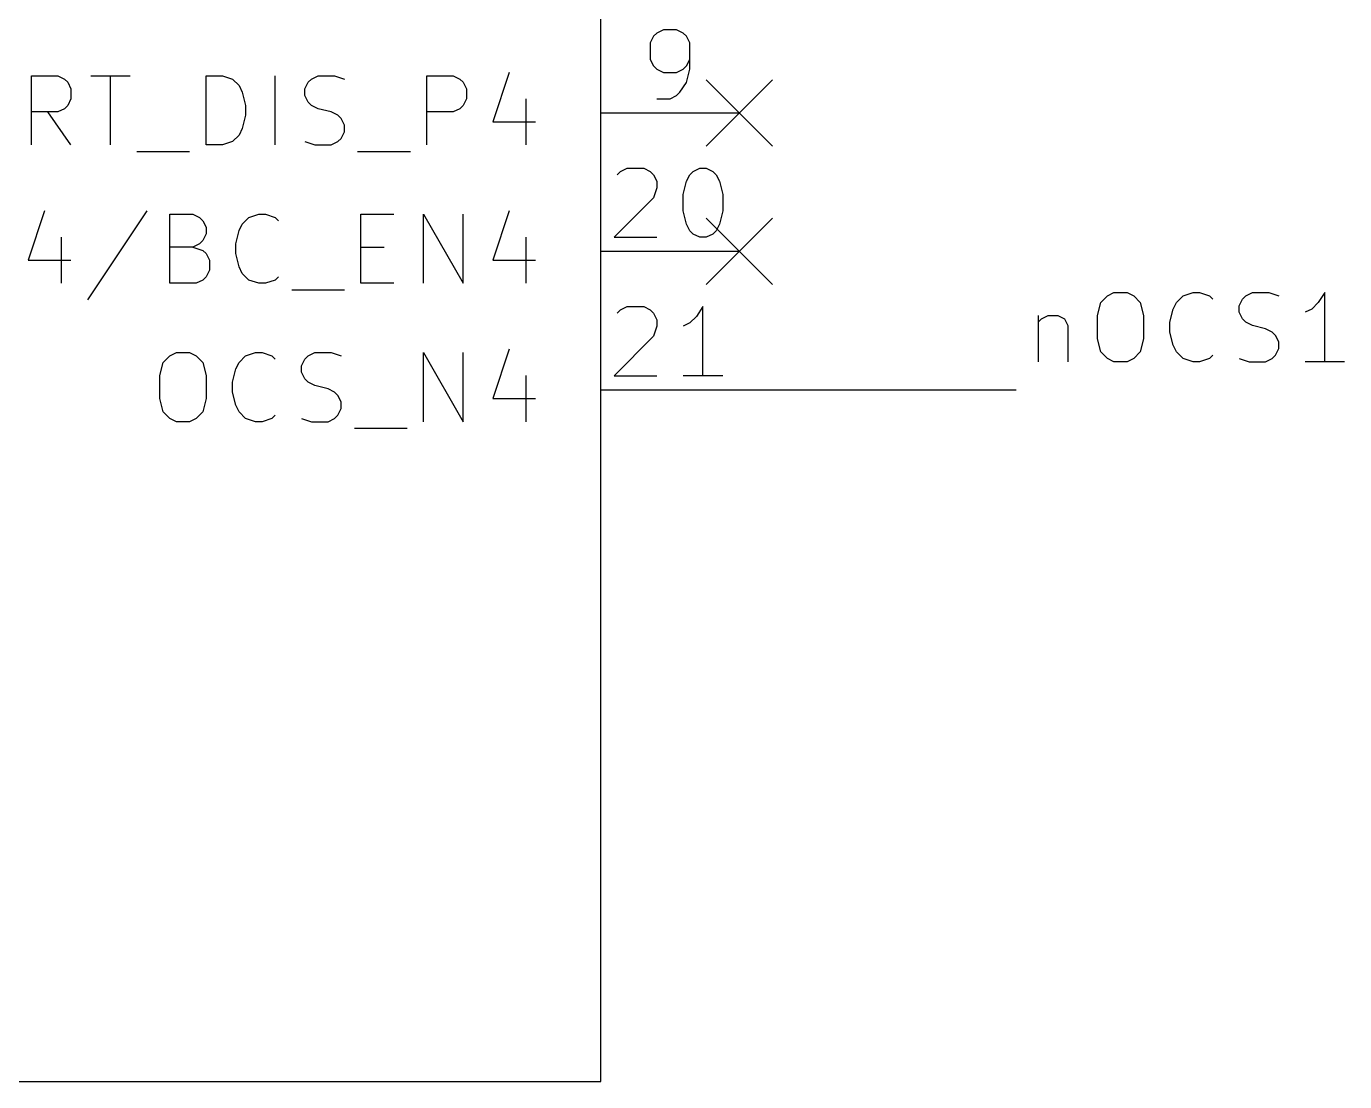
# Model space of a CAD drawing. Header units: millimetres. Extents: x 10 to 287, y -200 to -10.
# Drawn here: x 200.28 to 224.47, y -143.51 to -124.14 of the extents above; entities that cross this region are included whole.
import ezdxf

# ---------------------------------------------------------------- set-up
doc = ezdxf.new("R2010")
doc.units = ezdxf.units.MM
for name, color, linetype in [('BLUE', 174, 'CONTINUOUS'), ('GREENSIXTYFIVE', 129, 'CONTINUOUS'), ('LIGHTGREEN', 92, 'CONTINUOUS'), ('LIGHTRED', 12, 'CONTINUOUS'), ('RED', 14, 'CONTINUOUS'), ('REDSIX', 19, 'CONTINUOUS'), ('WHITE', 250, 'CONTINUOUS')]:
    doc.layers.add(name, color=color, linetype=linetype)

msp = doc.modelspace()

# ---------------------------------------------------------------- linework, layer by layer
at = {"layer": 'BLUE', "linetype": 'CONTINUOUS'}
for p, q in [((212.7504, -125.1204), (213.9696, -126.3396)), ((213.9696, -125.1204), (212.7504, -126.3396)), ((212.7504, -127.6604), (213.9696, -128.8796)), ((213.9696, -127.6604), (212.7504, -128.8796))]:
    msp.add_line(p, q, dxfattribs=at)
at = {"layer": 'GREENSIXTYFIVE', "linetype": 'CONTINUOUS'}
for p, q in [((200.3697, -126.3175), (200.3697, -125.0475)), ((200.3697, -125.0475), (200.8535, -125.0475)), ((200.3697, -126.3175), (200.3697, -125.0475)), ((200.3697, -125.0475), (200.8535, -125.0475)), ((200.8535, -125.0475), (200.9745, -125.108)), ((200.8535, -125.0475), (200.9745, -125.108)), ((201.4583, -125.0475), (202.184, -125.0475)), ((201.4583, -125.0475), (202.184, -125.0475)), ((201.8212, -126.3175), (201.8212, -125.0475)), ((201.8212, -126.3175), (201.8212, -125.0475)), ((203.5749, -126.3175), (203.5749, -125.0475)), ((203.5749, -125.0475), (203.8773, -125.0475)), ((203.5749, -126.3175), (203.5749, -125.0475)), ((203.5749, -125.0475), (203.8773, -125.0475)), ((203.8773, -125.0475), (204.0587, -125.108)), ((203.8773, -125.0475), (204.0587, -125.108)), ((204.8449, -126.3175), (204.8449, -125.0475)), ((204.8449, -126.3175), (204.8449, -125.0475)), ((205.5102, -125.108), (205.6312, -125.0475)), ((205.5102, -125.108), (205.6312, -125.0475)), ((205.6312, -125.0475), (205.9335, -125.0475)), ((205.6312, -125.0475), (205.9335, -125.0475)), ((205.9335, -125.0475), (206.115, -125.108)), ((205.9335, -125.0475), (206.115, -125.108)), ((207.6268, -126.3175), (207.6268, -125.0475)), ((207.6268, -125.0475), (208.1106, -125.0475)), ((207.6268, -126.3175), (207.6268, -125.0475)), ((207.6268, -125.0475), (208.1106, -125.0475)), ((208.1106, -125.0475), (208.2316, -125.108)), ((208.1106, -125.0475), (208.2316, -125.108)), ((209.1387, -124.9871), (208.8364, -125.8942)), ((209.1387, -124.9871), (208.8364, -125.8942)), ((200.9745, -125.108), (201.035, -125.1685)), ((200.9745, -125.108), (201.035, -125.1685)), ((201.035, -125.1685), (201.0954, -125.2894)), ((201.035, -125.1685), (201.0954, -125.2894)), ((201.0954, -125.2894), (201.0954, -125.4709)), ((201.0954, -125.2894), (201.0954, -125.4709)), ((204.0587, -125.108), (204.1797, -125.229)), ((204.0587, -125.108), (204.1797, -125.229)), ((204.1797, -125.229), (204.2402, -125.3499)), ((204.1797, -125.229), (204.2402, -125.3499)), ((205.3893, -125.2894), (205.4497, -125.1685)), ((205.3893, -125.2894), (205.4497, -125.1685)), ((205.3893, -125.4104), (205.3893, -125.2894)), ((205.3893, -125.4104), (205.3893, -125.2894)), ((205.4497, -125.1685), (205.5102, -125.108)), ((205.4497, -125.1685), (205.5102, -125.108)), ((208.2316, -125.108), (208.2921, -125.1685)), ((208.2316, -125.108), (208.2921, -125.1685)), ((208.2921, -125.1685), (208.3525, -125.2894)), ((208.2921, -125.1685), (208.3525, -125.2894)), ((208.3525, -125.2894), (208.3525, -125.4709)), ((208.3525, -125.2894), (208.3525, -125.4709)), ((201.0954, -125.4709), (201.035, -125.5918)), ((201.0954, -125.4709), (201.035, -125.5918)), ((204.2402, -125.3499), (204.3006, -125.5918)), ((204.2402, -125.3499), (204.3006, -125.5918)), ((205.4497, -125.5313), (205.3893, -125.4104)), ((205.4497, -125.5313), (205.3893, -125.4104)), ((205.5102, -125.5918), (205.4497, -125.5313)), ((205.5102, -125.5918), (205.4497, -125.5313)), ((208.3525, -125.4709), (208.2921, -125.5918)), ((208.3525, -125.4709), (208.2921, -125.5918)), ((209.4411, -125.4709), (209.4411, -126.3175)), ((209.4411, -125.4709), (209.4411, -126.3175)), ((200.8535, -125.7128), (200.3697, -125.7128)), ((200.8535, -125.7128), (200.3697, -125.7128)), ((201.0954, -126.3175), (200.6721, -125.7128)), ((201.0954, -126.3175), (200.6721, -125.7128)), ((200.9745, -125.6523), (200.8535, -125.7128)), ((200.9745, -125.6523), (200.8535, -125.7128)), ((201.035, -125.5918), (200.9745, -125.6523)), ((201.035, -125.5918), (200.9745, -125.6523)), ((204.3006, -125.7732), (204.2402, -126.0151)), ((204.3006, -125.7732), (204.2402, -126.0151)), ((204.3006, -125.5918), (204.3006, -125.7732)), ((204.3006, -125.5918), (204.3006, -125.7732)), ((205.6312, -125.6523), (205.5102, -125.5918)), ((205.6312, -125.6523), (205.5102, -125.5918)), ((205.8731, -125.7128), (205.6312, -125.6523)), ((205.8731, -125.7128), (205.6312, -125.6523)), ((205.994, -125.7732), (205.8731, -125.7128)), ((205.994, -125.7732), (205.8731, -125.7128)), ((206.0545, -125.8337), (205.994, -125.7732)), ((206.0545, -125.8337), (205.994, -125.7732)), ((208.1106, -125.7128), (207.6268, -125.7128)), ((208.1106, -125.7128), (207.6268, -125.7128)), ((208.2316, -125.6523), (208.1106, -125.7128)), ((208.2316, -125.6523), (208.1106, -125.7128)), ((208.2921, -125.5918), (208.2316, -125.6523)), ((208.2921, -125.5918), (208.2316, -125.6523)), ((204.2402, -126.0151), (204.1797, -126.1361)), ((204.2402, -126.0151), (204.1797, -126.1361)), ((206.115, -125.9547), (206.0545, -125.8337)), ((206.115, -125.9547), (206.0545, -125.8337)), ((206.115, -126.0756), (206.115, -125.9547)), ((206.115, -126.0756), (206.115, -125.9547)), ((208.8364, -125.8942), (209.6225, -125.8942)), ((208.8364, -125.8942), (209.6225, -125.8942)), ((204.0587, -126.2571), (203.8773, -126.3175)), ((204.0587, -126.2571), (203.8773, -126.3175)), ((204.1797, -126.1361), (204.0587, -126.2571)), ((204.1797, -126.1361), (204.0587, -126.2571)), ((205.3893, -126.2571), (205.5707, -126.3175)), ((205.3893, -126.2571), (205.5707, -126.3175)), ((205.8731, -126.3175), (205.994, -126.2571)), ((205.8731, -126.3175), (205.994, -126.2571)), ((205.994, -126.2571), (206.0545, -126.1966)), ((205.994, -126.2571), (206.0545, -126.1966)), ((206.0545, -126.1966), (206.115, -126.0756)), ((206.0545, -126.1966), (206.115, -126.0756)), ((202.305, -126.4385), (203.2726, -126.4385)), ((202.305, -126.4385), (203.2726, -126.4385)), ((203.8773, -126.3175), (203.5749, -126.3175)), ((203.8773, -126.3175), (203.5749, -126.3175)), ((205.5707, -126.3175), (205.8731, -126.3175)), ((205.5707, -126.3175), (205.8731, -126.3175)), ((206.3569, -126.4385), (207.3245, -126.4385)), ((206.3569, -126.4385), (207.3245, -126.4385)), ((200.6116, -127.5271), (200.3093, -128.4342)), ((200.6116, -127.5271), (200.3093, -128.4342)), ((202.4864, -127.5271), (201.3978, -129.1599)), ((202.4864, -127.5271), (201.3978, -129.1599)), ((202.9097, -128.8575), (202.9097, -127.5875)), ((202.9097, -127.5875), (203.3331, -127.5875)), ((202.9097, -128.8575), (202.9097, -127.5875)), ((202.9097, -127.5875), (203.3331, -127.5875)), ((203.3331, -127.5875), (203.454, -127.648)), ((203.3331, -127.5875), (203.454, -127.648)), ((203.454, -127.648), (203.5145, -127.7085)), ((203.454, -127.648), (203.5145, -127.7085)), ((203.5145, -127.7085), (203.575, -127.8294)), ((203.5145, -127.7085), (203.575, -127.8294)), ((204.2402, -127.769), (204.3612, -127.648)), ((204.2402, -127.769), (204.3612, -127.648)), ((204.3612, -127.648), (204.5426, -127.5875)), ((204.3612, -127.648), (204.5426, -127.5875)), ((204.5426, -127.5875), (204.6635, -127.5875)), ((204.5426, -127.5875), (204.6635, -127.5875)), ((204.6635, -127.5875), (204.845, -127.648)), ((204.6635, -127.5875), (204.845, -127.648)), ((204.845, -127.648), (204.9054, -127.7085)), ((204.845, -127.648), (204.9054, -127.7085)), ((206.4173, -128.8575), (206.4173, -127.5875)), ((206.4173, -127.5875), (207.0221, -127.5875)), ((206.4173, -128.8575), (206.4173, -127.5875)), ((206.4173, -127.5875), (207.0221, -127.5875)), ((207.5663, -128.8575), (207.5663, -127.5875)), ((207.5663, -127.5875), (208.292, -128.8575)), ((207.5663, -128.8575), (207.5663, -127.5875)), ((207.5663, -127.5875), (208.292, -128.8575)), ((208.292, -128.8575), (208.292, -127.5875)), ((208.292, -128.8575), (208.292, -127.5875)), ((209.1387, -127.5271), (208.8364, -128.4342)), ((209.1387, -127.5271), (208.8364, -128.4342)), ((203.575, -127.9504), (203.5145, -128.0713)), ((203.575, -127.9504), (203.5145, -128.0713)), ((203.575, -127.8294), (203.575, -127.9504)), ((203.575, -127.8294), (203.575, -127.9504)), ((204.1193, -128.1318), (204.1797, -127.8899)), ((204.1193, -128.1318), (204.1797, -127.8899)), ((204.1797, -127.8899), (204.2402, -127.769)), ((204.1797, -127.8899), (204.2402, -127.769)), ((200.914, -128.0109), (200.914, -128.8575)), ((200.914, -128.0109), (200.914, -128.8575)), ((203.3331, -128.1923), (202.9097, -128.1923)), ((203.3331, -128.1923), (202.9097, -128.1923)), ((203.454, -128.1318), (203.3331, -128.1923)), ((203.454, -128.1318), (203.3331, -128.1923)), ((203.3331, -128.1923), (203.5145, -128.2528)), ((203.3331, -128.1923), (203.5145, -128.2528)), ((203.5145, -128.0713), (203.454, -128.1318)), ((203.5145, -128.0713), (203.454, -128.1318)), ((204.1193, -128.3132), (204.1193, -128.1318)), ((204.1193, -128.3132), (204.1193, -128.1318)), ((206.4173, -128.1923), (206.8407, -128.1923)), ((206.4173, -128.1923), (206.8407, -128.1923)), ((209.4411, -128.0109), (209.4411, -128.8575)), ((209.4411, -128.0109), (209.4411, -128.8575)), ((200.3093, -128.4342), (201.0954, -128.4342)), ((200.3093, -128.4342), (201.0954, -128.4342)), ((203.5145, -128.2528), (203.575, -128.3132)), ((203.5145, -128.2528), (203.575, -128.3132)), ((203.575, -128.3132), (203.6354, -128.4342)), ((203.575, -128.3132), (203.6354, -128.4342)), ((203.6354, -128.4342), (203.6354, -128.6156)), ((203.6354, -128.4342), (203.6354, -128.6156)), ((204.1797, -128.5551), (204.1193, -128.3132)), ((204.1797, -128.5551), (204.1193, -128.3132)), ((208.8364, -128.4342), (209.6225, -128.4342)), ((208.8364, -128.4342), (209.6225, -128.4342)), ((203.6354, -128.6156), (203.575, -128.7366)), ((203.6354, -128.6156), (203.575, -128.7366)), ((204.2402, -128.6761), (204.1797, -128.5551)), ((204.2402, -128.6761), (204.1797, -128.5551)), ((204.3612, -128.7971), (204.2402, -128.6761)), ((204.3612, -128.7971), (204.2402, -128.6761)), ((203.3935, -128.8575), (202.9097, -128.8575)), ((203.3935, -128.8575), (202.9097, -128.8575)), ((203.5145, -128.7971), (203.3935, -128.8575)), ((203.5145, -128.7971), (203.3935, -128.8575)), ((203.575, -128.7366), (203.5145, -128.7971)), ((203.575, -128.7366), (203.5145, -128.7971)), ((204.5426, -128.8575), (204.3612, -128.7971)), ((204.5426, -128.8575), (204.3612, -128.7971)), ((204.6635, -128.8575), (204.5426, -128.8575)), ((204.6635, -128.8575), (204.5426, -128.8575)), ((204.845, -128.7971), (204.6635, -128.8575)), ((204.845, -128.7971), (204.6635, -128.8575)), ((204.9054, -128.7366), (204.845, -128.7971)), ((204.9054, -128.7366), (204.845, -128.7971)), ((207.0221, -128.8575), (206.4173, -128.8575)), ((207.0221, -128.8575), (206.4173, -128.8575)), ((205.1474, -128.9785), (206.115, -128.9785)), ((205.1474, -128.9785), (206.115, -128.9785)), ((202.9097, -130.188), (203.0306, -130.1275)), ((202.9097, -130.188), (203.0306, -130.1275)), ((203.0306, -130.1275), (203.2725, -130.1275)), ((203.0306, -130.1275), (203.2725, -130.1275)), ((203.2725, -130.1275), (203.3935, -130.188)), ((203.2725, -130.1275), (203.3935, -130.188)), ((204.3007, -130.188), (204.4821, -130.1275)), ((204.3007, -130.188), (204.4821, -130.1275)), ((204.4821, -130.1275), (204.603, -130.1275)), ((204.4821, -130.1275), (204.603, -130.1275)), ((204.603, -130.1275), (204.7845, -130.188)), ((204.603, -130.1275), (204.7845, -130.188)), ((205.4497, -130.188), (205.5707, -130.1275)), ((205.4497, -130.188), (205.5707, -130.1275)), ((205.5707, -130.1275), (205.873, -130.1275)), ((205.5707, -130.1275), (205.873, -130.1275)), ((205.873, -130.1275), (206.0545, -130.188)), ((205.873, -130.1275), (206.0545, -130.188)), ((207.5663, -131.3975), (207.5663, -130.1275)), ((207.5663, -130.1275), (208.292, -131.3975)), ((207.5663, -131.3975), (207.5663, -130.1275)), ((207.5663, -130.1275), (208.292, -131.3975)), ((208.292, -131.3975), (208.292, -130.1275)), ((208.292, -131.3975), (208.292, -130.1275)), ((209.1387, -130.0671), (208.8364, -130.9742)), ((209.1387, -130.0671), (208.8364, -130.9742)), ((202.7283, -130.5509), (202.7887, -130.309)), ((202.7283, -130.5509), (202.7887, -130.309)), ((202.7887, -130.309), (202.9097, -130.188)), ((202.7887, -130.309), (202.9097, -130.188)), ((203.3935, -130.188), (203.5144, -130.309)), ((203.3935, -130.188), (203.5144, -130.309)), ((203.5144, -130.309), (203.5749, -130.5509)), ((203.5144, -130.309), (203.5749, -130.5509)), ((204.1192, -130.4299), (204.1797, -130.309)), ((204.1192, -130.4299), (204.1797, -130.309)), ((204.1797, -130.309), (204.3007, -130.188)), ((204.1797, -130.309), (204.3007, -130.188)), ((204.7845, -130.188), (204.8449, -130.2485)), ((204.7845, -130.188), (204.8449, -130.2485)), ((205.3288, -130.3694), (205.3892, -130.2485)), ((205.3288, -130.3694), (205.3892, -130.2485)), ((205.3288, -130.4904), (205.3288, -130.3694)), ((205.3288, -130.4904), (205.3288, -130.3694)), ((205.3892, -130.2485), (205.4497, -130.188)), ((205.3892, -130.2485), (205.4497, -130.188)), ((202.7283, -130.9742), (202.7283, -130.5509)), ((202.7283, -130.9742), (202.7283, -130.5509)), ((203.5749, -130.5509), (203.5749, -130.9742)), ((203.5749, -130.5509), (203.5749, -130.9742)), ((204.0588, -130.6718), (204.1192, -130.4299)), ((204.0588, -130.6718), (204.1192, -130.4299)), ((205.3892, -130.6113), (205.3288, -130.4904)), ((205.3892, -130.6113), (205.3288, -130.4904)), ((205.4497, -130.6718), (205.3892, -130.6113)), ((205.4497, -130.6718), (205.3892, -130.6113)), ((209.4411, -130.5509), (209.4411, -131.3975)), ((209.4411, -130.5509), (209.4411, -131.3975)), ((204.0588, -130.8532), (204.0588, -130.6718)), ((204.0588, -130.8532), (204.0588, -130.6718)), ((204.1192, -131.0951), (204.0588, -130.8532)), ((204.1192, -131.0951), (204.0588, -130.8532)), ((205.5707, -130.7323), (205.4497, -130.6718)), ((205.5707, -130.7323), (205.4497, -130.6718)), ((205.8126, -130.7928), (205.5707, -130.7323)), ((205.8126, -130.7928), (205.5707, -130.7323)), ((205.9335, -130.8532), (205.8126, -130.7928)), ((205.9335, -130.8532), (205.8126, -130.7928)), ((205.994, -130.9137), (205.9335, -130.8532)), ((205.994, -130.9137), (205.9335, -130.8532)), ((202.7887, -131.2161), (202.7283, -130.9742)), ((202.7887, -131.2161), (202.7283, -130.9742)), ((203.5749, -130.9742), (203.5144, -131.2161)), ((203.5749, -130.9742), (203.5144, -131.2161)), ((204.1797, -131.2161), (204.1192, -131.0951)), ((204.1797, -131.2161), (204.1192, -131.0951)), ((206.0545, -131.0347), (205.994, -130.9137)), ((206.0545, -131.0347), (205.994, -130.9137)), ((206.0545, -131.1556), (206.0545, -131.0347)), ((206.0545, -131.1556), (206.0545, -131.0347)), ((208.8364, -130.9742), (209.6225, -130.9742)), ((208.8364, -130.9742), (209.6225, -130.9742)), ((202.9097, -131.3371), (202.7887, -131.2161)), ((202.9097, -131.3371), (202.7887, -131.2161)), ((203.0306, -131.3975), (202.9097, -131.3371)), ((203.0306, -131.3975), (202.9097, -131.3371)), ((203.3935, -131.3371), (203.2725, -131.3975)), ((203.3935, -131.3371), (203.2725, -131.3975)), ((203.5144, -131.2161), (203.3935, -131.3371)), ((203.5144, -131.2161), (203.3935, -131.3371)), ((204.3007, -131.3371), (204.1797, -131.2161)), ((204.3007, -131.3371), (204.1797, -131.2161)), ((204.4821, -131.3975), (204.3007, -131.3371)), ((204.4821, -131.3975), (204.3007, -131.3371)), ((204.7845, -131.3371), (204.603, -131.3975)), ((204.7845, -131.3371), (204.603, -131.3975)), ((204.8449, -131.2766), (204.7845, -131.3371)), ((204.8449, -131.2766), (204.7845, -131.3371)), ((205.3288, -131.3371), (205.5102, -131.3975)), ((205.3288, -131.3371), (205.5102, -131.3975)), ((205.8126, -131.3975), (205.9335, -131.3371)), ((205.8126, -131.3975), (205.9335, -131.3371)), ((205.9335, -131.3371), (205.994, -131.2766)), ((205.9335, -131.3371), (205.994, -131.2766)), ((205.994, -131.2766), (206.0545, -131.1556)), ((205.994, -131.2766), (206.0545, -131.1556)), ((203.2725, -131.3975), (203.0306, -131.3975)), ((203.2725, -131.3975), (203.0306, -131.3975)), ((204.603, -131.3975), (204.4821, -131.3975)), ((204.603, -131.3975), (204.4821, -131.3975)), ((205.5102, -131.3975), (205.8126, -131.3975)), ((205.5102, -131.3975), (205.8126, -131.3975)), ((206.2964, -131.5185), (207.264, -131.5185)), ((206.2964, -131.5185), (207.264, -131.5185))]:
    msp.add_line(p, q, dxfattribs=at)
at = {"layer": 'LIGHTGREEN', "linetype": 'CONTINUOUS'}
msp.add_line((213.36, -130.81), (218.44, -130.81), dxfattribs=at)
at = {"layer": 'LIGHTRED', "linetype": 'CONTINUOUS'}
for p, q in [((211.7876, -124.3239), (211.7272, -124.4448)), ((211.7876, -124.3239), (211.7272, -124.4448)), ((211.8481, -124.2634), (211.7876, -124.3239)), ((211.8481, -124.2634), (211.7876, -124.3239)), ((211.9691, -124.2029), (211.8481, -124.2634)), ((211.9691, -124.2029), (211.8481, -124.2634)), ((212.211, -124.2029), (211.9691, -124.2029)), ((212.211, -124.2029), (211.9691, -124.2029)), ((212.3319, -124.2634), (212.211, -124.2029)), ((212.3319, -124.2634), (212.211, -124.2029)), ((212.3924, -124.3239), (212.3319, -124.2634)), ((212.3924, -124.3239), (212.3319, -124.2634)), ((212.4529, -124.4448), (212.3924, -124.3239)), ((212.4529, -124.4448), (212.3924, -124.3239)), ((211.7272, -124.4448), (211.7272, -124.7472)), ((211.7272, -124.4448), (211.7272, -124.7472)), ((212.4529, -124.9286), (212.4529, -124.4448)), ((212.4529, -124.9286), (212.4529, -124.4448)), ((211.7272, -124.7472), (211.7876, -124.8682)), ((211.7272, -124.7472), (211.7876, -124.8682)), ((212.3924, -124.8682), (212.4529, -124.7472)), ((212.3924, -124.8682), (212.4529, -124.7472)), ((211.7876, -124.8682), (211.8481, -124.9286)), ((211.7876, -124.8682), (211.8481, -124.9286)), ((211.8481, -124.9286), (211.9691, -124.9891)), ((211.8481, -124.9286), (211.9691, -124.9891)), ((211.9691, -124.9891), (212.211, -124.9891)), ((211.9691, -124.9891), (212.211, -124.9891)), ((212.211, -124.9891), (212.3319, -124.9286)), ((212.211, -124.9891), (212.3319, -124.9286)), ((212.3319, -124.9286), (212.3924, -124.8682)), ((212.3319, -124.9286), (212.3924, -124.8682)), ((212.3924, -125.1705), (212.4529, -124.9286)), ((212.3924, -125.1705), (212.4529, -124.9286)), ((212.2714, -125.352), (212.3924, -125.1705)), ((212.2714, -125.352), (212.3924, -125.1705)), ((211.8481, -125.4729), (212.09, -125.4729)), ((211.8481, -125.4729), (212.09, -125.4729)), ((212.09, -125.4729), (212.211, -125.4125)), ((212.09, -125.4729), (212.211, -125.4125)), ((212.211, -125.4125), (212.2714, -125.352)), ((212.211, -125.4125), (212.2714, -125.352)), ((211.1828, -126.8034), (211.3038, -126.7429)), ((211.1828, -126.8034), (211.3038, -126.7429)), ((211.3038, -126.7429), (211.6062, -126.7429)), ((211.3038, -126.7429), (211.6062, -126.7429)), ((211.6062, -126.7429), (211.7271, -126.8034)), ((211.6062, -126.7429), (211.7271, -126.8034)), ((212.5133, -126.8034), (212.6342, -126.7429)), ((212.5133, -126.8034), (212.6342, -126.7429)), ((212.6342, -126.7429), (212.7552, -126.7429)), ((212.6342, -126.7429), (212.7552, -126.7429)), ((212.7552, -126.7429), (212.8761, -126.8034)), ((212.7552, -126.7429), (212.8761, -126.8034)), ((211.1224, -126.8639), (211.1828, -126.8034)), ((211.1224, -126.8639), (211.1828, -126.8034)), ((211.7271, -126.8034), (211.7876, -126.8639)), ((211.7271, -126.8034), (211.7876, -126.8639)), ((211.7876, -126.8639), (211.8481, -126.9848)), ((211.7876, -126.8639), (211.8481, -126.9848)), ((211.8481, -126.9848), (211.8481, -127.1058)), ((211.8481, -126.9848), (211.8481, -127.1058)), ((212.3319, -127.2267), (212.3923, -126.9848)), ((212.3319, -127.2267), (212.3923, -126.9848)), ((212.3923, -126.9848), (212.4528, -126.8639)), ((212.3923, -126.9848), (212.4528, -126.8639)), ((212.4528, -126.8639), (212.5133, -126.8034)), ((212.4528, -126.8639), (212.5133, -126.8034)), ((212.8761, -126.8034), (212.9366, -126.8639)), ((212.8761, -126.8034), (212.9366, -126.8639)), ((212.9366, -126.8639), (212.9971, -126.9848)), ((212.9366, -126.8639), (212.9971, -126.9848)), ((212.9971, -126.9848), (213.0576, -127.2267)), ((212.9971, -126.9848), (213.0576, -127.2267)), ((211.8481, -127.1058), (211.7876, -127.2872)), ((211.8481, -127.1058), (211.7876, -127.2872)), ((212.3319, -127.5291), (212.3319, -127.2267)), ((212.3319, -127.5291), (212.3319, -127.2267)), ((213.0576, -127.2267), (213.0576, -127.5291)), ((213.0576, -127.2267), (213.0576, -127.5291)), ((211.7876, -127.2872), (211.0619, -128.0129)), ((211.7876, -127.2872), (211.0619, -128.0129)), ((212.3923, -127.771), (212.3319, -127.5291)), ((212.3923, -127.771), (212.3319, -127.5291)), ((213.0576, -127.5291), (212.9971, -127.771)), ((213.0576, -127.5291), (212.9971, -127.771)), ((212.4528, -127.892), (212.3923, -127.771)), ((212.4528, -127.892), (212.3923, -127.771)), ((212.5133, -127.9525), (212.4528, -127.892)), ((212.5133, -127.9525), (212.4528, -127.892)), ((212.6342, -128.0129), (212.5133, -127.9525)), ((212.6342, -128.0129), (212.5133, -127.9525)), ((212.8761, -127.9525), (212.7552, -128.0129)), ((212.8761, -127.9525), (212.7552, -128.0129)), ((212.9366, -127.892), (212.8761, -127.9525)), ((212.9366, -127.892), (212.8761, -127.9525)), ((212.9971, -127.771), (212.9366, -127.892)), ((212.9971, -127.771), (212.9366, -127.892)), ((211.0619, -128.0129), (211.8481, -128.0129)), ((211.0619, -128.0129), (211.8481, -128.0129)), ((212.7552, -128.0129), (212.6342, -128.0129)), ((212.7552, -128.0129), (212.6342, -128.0129)), ((211.1224, -129.4039), (211.1828, -129.3434)), ((211.1224, -129.4039), (211.1828, -129.3434)), ((211.1828, -129.3434), (211.3038, -129.2829)), ((211.1828, -129.3434), (211.3038, -129.2829)), ((211.3038, -129.2829), (211.6062, -129.2829)), ((211.3038, -129.2829), (211.6062, -129.2829)), ((211.6062, -129.2829), (211.7271, -129.3434)), ((211.6062, -129.2829), (211.7271, -129.3434)), ((211.7271, -129.3434), (211.7876, -129.4039)), ((211.7271, -129.3434), (211.7876, -129.4039)), ((211.7876, -129.4039), (211.8481, -129.5248)), ((211.7876, -129.4039), (211.8481, -129.5248)), ((212.6947, -129.2829), (212.5738, -129.4644)), ((212.6947, -129.2829), (212.5738, -129.4644)), ((212.6947, -130.5529), (212.6947, -129.2829)), ((212.6947, -130.5529), (212.6947, -129.2829)), ((211.8481, -129.6458), (211.7876, -129.8272)), ((211.8481, -129.6458), (211.7876, -129.8272)), ((211.8481, -129.5248), (211.8481, -129.6458)), ((211.8481, -129.5248), (211.8481, -129.6458)), ((212.4528, -129.5853), (212.3319, -129.6458)), ((212.4528, -129.5853), (212.3319, -129.6458)), ((212.5738, -129.4644), (212.4528, -129.5853)), ((212.5738, -129.4644), (212.4528, -129.5853)), ((211.7876, -129.8272), (211.0619, -130.5529)), ((211.7876, -129.8272), (211.0619, -130.5529)), ((211.0619, -130.5529), (211.8481, -130.5529)), ((211.0619, -130.5529), (211.8481, -130.5529)), ((213.0576, -130.5529), (212.3319, -130.5529)), ((213.0576, -130.5529), (212.3319, -130.5529))]:
    msp.add_line(p, q, dxfattribs=at)
at = {"layer": 'RED', "linetype": 'CONTINUOUS'}
for p, q in [((210.82, -143.51), (210.82, -72.39)), ((210.82, -125.73), (213.36, -125.73)), ((210.82, -125.73), (213.36, -125.73)), ((210.82, -128.27), (213.36, -128.27)), ((210.82, -128.27), (213.36, -128.27)), ((210.82, -130.81), (213.36, -130.81)), ((210.82, -130.81), (213.36, -130.81)), ((160.02, -143.51), (210.82, -143.51))]:
    msp.add_line(p, q, dxfattribs=at)
at = {"layer": 'REDSIX', "linetype": 'CONTINUOUS'}
for p, q in [((219.9957, -129.2084), (220.1167, -129.0874)), ((220.1167, -129.0874), (220.2376, -129.0269)), ((220.2376, -129.0269), (220.4795, -129.0269)), ((220.4795, -129.0269), (220.6005, -129.0874)), ((220.6005, -129.0874), (220.7214, -129.2084)), ((221.3867, -129.2084), (221.5077, -129.0874)), ((221.5077, -129.0874), (221.6891, -129.0269)), ((221.6891, -129.0269), (221.81, -129.0269)), ((221.81, -129.0269), (221.9915, -129.0874)), ((221.9915, -129.0874), (222.0519, -129.1479)), ((222.5358, -129.2688), (222.5962, -129.1479)), ((222.5962, -129.1479), (222.6567, -129.0874)), ((222.6567, -129.0874), (222.7777, -129.0269)), ((222.7777, -129.0269), (223.08, -129.0269)), ((223.08, -129.0269), (223.2615, -129.0874)), ((224.1081, -129.0269), (223.9872, -129.2084)), ((224.1081, -130.2969), (224.1081, -129.0269)), ((219.9353, -129.4503), (219.9957, -129.2084)), ((220.7214, -129.2084), (220.7819, -129.4503)), ((221.2658, -129.5712), (221.3262, -129.3293)), ((221.3262, -129.3293), (221.3867, -129.2084)), ((222.5358, -129.3898), (222.5358, -129.2688)), ((222.5962, -129.5107), (222.5358, -129.3898)), ((223.8662, -129.3293), (223.7453, -129.3898)), ((223.9872, -129.2084), (223.8662, -129.3293)), ((218.8467, -129.4503), (218.8467, -130.2969)), ((218.8467, -129.5712), (218.9072, -129.5107)), ((218.9072, -129.5107), (219.0282, -129.4503)), ((219.0282, -129.4503), (219.2096, -129.4503)), ((219.2096, -129.4503), (219.3305, -129.5107)), ((219.3305, -129.5107), (219.391, -129.6317)), ((219.391, -129.6317), (219.391, -130.2969)), ((219.9353, -129.8736), (219.9353, -129.4503)), ((220.7819, -129.4503), (220.7819, -129.8736)), ((221.2658, -129.7526), (221.2658, -129.5712)), ((222.6567, -129.5712), (222.5962, -129.5107)), ((222.7777, -129.6317), (222.6567, -129.5712)), ((223.0196, -129.6922), (222.7777, -129.6317)), ((219.9957, -130.1155), (219.9353, -129.8736)), ((220.7819, -129.8736), (220.7214, -130.1155)), ((221.3262, -129.9945), (221.2658, -129.7526)), ((223.1405, -129.7526), (223.0196, -129.6922)), ((223.201, -129.8131), (223.1405, -129.7526)), ((223.2615, -129.9341), (223.201, -129.8131)), ((220.1167, -130.2365), (219.9957, -130.1155)), ((220.7214, -130.1155), (220.6005, -130.2365)), ((221.3867, -130.1155), (221.3262, -129.9945)), ((221.5077, -130.2365), (221.3867, -130.1155)), ((223.201, -130.176), (223.2615, -130.055)), ((223.2615, -130.055), (223.2615, -129.9341)), ((220.2376, -130.2969), (220.1167, -130.2365)), ((220.4795, -130.2969), (220.2376, -130.2969)), ((220.6005, -130.2365), (220.4795, -130.2969)), ((221.6891, -130.2969), (221.5077, -130.2365)), ((221.81, -130.2969), (221.6891, -130.2969)), ((221.9915, -130.2365), (221.81, -130.2969)), ((222.0519, -130.176), (221.9915, -130.2365)), ((222.5358, -130.2365), (222.7172, -130.2969)), ((222.7172, -130.2969), (223.0196, -130.2969)), ((223.0196, -130.2969), (223.1405, -130.2365)), ((223.1405, -130.2365), (223.201, -130.176)), ((224.471, -130.2969), (223.7453, -130.2969))]:
    msp.add_line(p, q, dxfattribs=at)
at = {"layer": 'WHITE', "linetype": 'CONTINUOUS'}
for p, q in [((210.82, -143.51), (210.82, -72.39)), ((160.02, -143.51), (210.82, -143.51))]:
    msp.add_line(p, q, dxfattribs=at)

doc.saveas('drawing.dxf')
